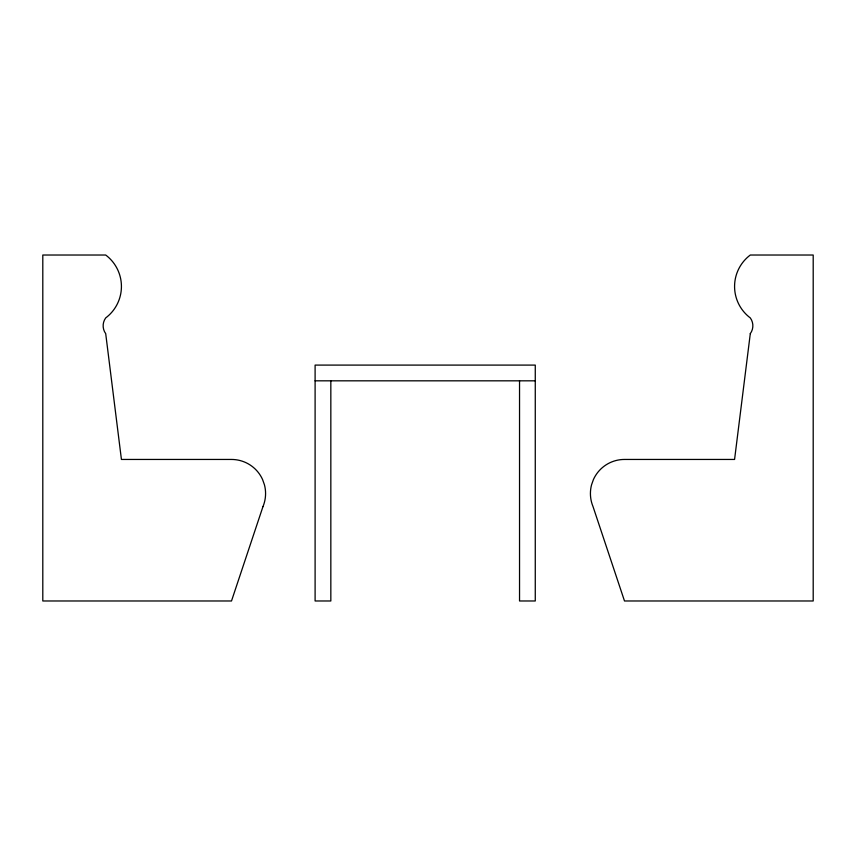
<?xml version="1.0" encoding="UTF-8"?>
<svg xmlns="http://www.w3.org/2000/svg" width="856" height="856" viewBox="0 0 856 856"><rect width="100%" height="100%" fill="white"/><g stroke="black" fill="none" stroke-linecap="round" stroke-linejoin="round"><path stroke-width="1.28" d="M315.104 380.824L535.268 380.824M519.538 380.824L519.538 600.976L535.268 600.976L535.268 365.095L315.104 365.095L315.104 600.976L330.833 600.976L330.833 380.824M750.295 333.647L734.576 459.447L624.495 459.447A34.069 34.069 0 0 0 593.443 479.499L591.571 484.753A34.069 34.069 0 0 0 593.037 506.624L624.495 600.976L813.2 600.976L813.2 255.024L750.295 255.024A39.312 39.312 0 0 0 750.295 317.918A13.332 13.332 0 0 1 750.295 333.647M262.963 506.624L231.505 600.976L42.8 600.976L42.8 255.024L105.705 255.024A39.312 39.312 0 0 1 105.705 317.918A13.332 13.332 0 0 0 105.705 333.647L121.424 459.447L231.505 459.447A34.069 34.069 0 0 1 262.557 479.499L264.429 484.753A34.069 34.069 0 0 1 262.963 506.624"/></g></svg>
